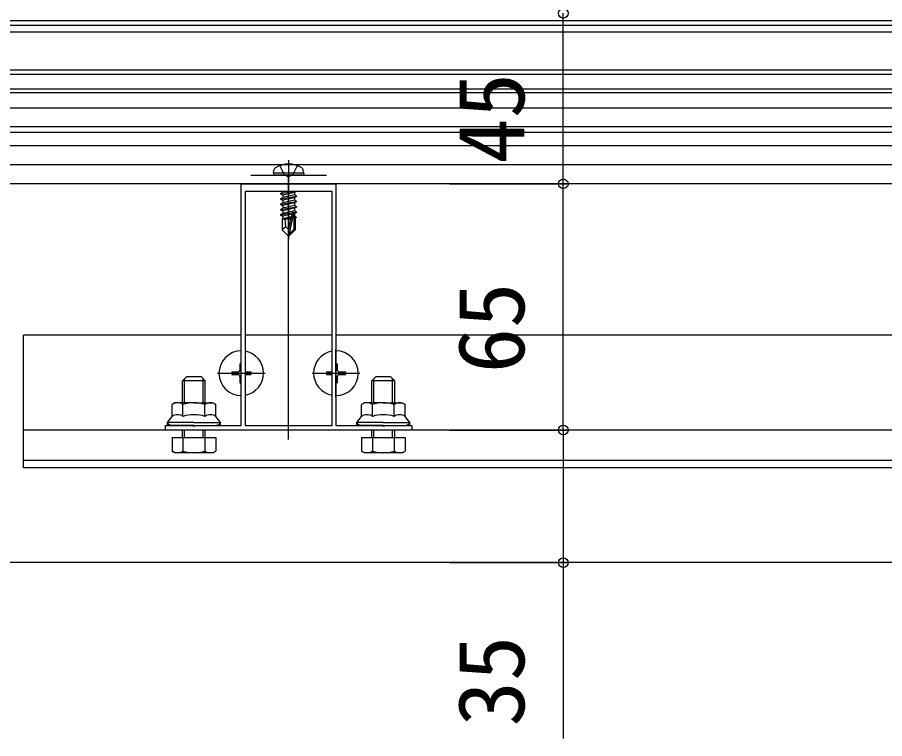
# Model space of a CAD drawing. Units: millimetres, scale not verified. Extents: x -1050 to 1050, y -1565 to 1556.
# Drawn here: x -414.1 to -185.1, y -877.5 to -687.1 of the extents above; entities that cross this region are included whole.
import ezdxf
from ezdxf.enums import TextEntityAlignment as Align

# ---------------------------------------------------------------- set-up
doc = ezdxf.new("R2010")
doc.units = ezdxf.units.MM
doc.header["$LTSCALE"] = 8
for name, color, linetype in [('0-2_YKK_11', 7, 'Continuous'), ('0-4_YKK_12', 2, 'Continuous'), ('0-5_YKK_13', 4, 'Continuous'), ('0-6_YKK_D', 6, 'Continuous')]:
    doc.layers.add(name, color=color, linetype=linetype)
doc.styles.add('ＭＳ ゴシック', font='')
doc.styles.get('ＭＳ ゴシック').set_extended_font_data('MS Gothic')

msp = doc.modelspace()

# ---------------------------------------------------------------- linework, layer by layer
at = {"layer": '0-2_YKK_11'}
for points in [[(-310, -796), (-375, -796), (-375, -794.8), (-367.958, -794.8), (-367.775, -794.92), (-367.225, -794.92), (-367.042, -794.8), (-355, -794.8), (-355, -731), (-342.958, -731), (-342.775, -731.12), (-342.225, -731.12), (-342.042, -731), (-330, -731), (-330, -794.8), (-317.958, -794.8), (-317.775, -794.92), (-317.225, -794.92), (-317.042, -794.8), (-310, -794.8)], [(-354, -733), (-354, -794.8), (-331, -794.8), (-331, -733)]]:
    msp.add_lwpolyline(points, close=True, dxfattribs=at)
at = {"layer": '0-4_YKK_12'}
for p, q in [((338.355, -688), (-523.355, -688)), ((338.144, -689.2), (-523.144, -689.2)), ((337.826, -691), (-522.826, -691)), ((352.5, -702.12), (-537.5, -702.12)), ((352.5, -707), (-537.5, -707)), ((352.5, -717.5), (-537.5, -717.5)), ((-342.5, -798.5), (-342.5, -728.5)), ((352.5, -731), (-537.5, -731)), ((-355, -771), (-412.5, -771)), ((-412.5, -806), (-412.5, -771)), ((-331, -771), (-354, -771)), ((-105, -771), (-330, -771)), ((227.5, -796), (-412.5, -796)), ((227.5, -804), (-412.5, -804)), ((227.5, -806), (-412.5, -806))]:
    msp.add_line(p, q, dxfattribs=at)
msp.add_lwpolyline([(370, -831), (290.976, -831), (-475.976, -831), (-555, -831)], dxfattribs=at)
at = {"layer": '0-5_YKK_13'}
for p, q in [((352.5, -701), (-537.5, -701)), ((352.5, -706), (-537.5, -706)), ((352.5, -711), (-537.5, -711)), ((352.5, -716), (-537.5, -716)), ((352.5, -721), (-537.5, -721)), ((-342.5, -724.8), (-342.5, -745.7)), ((352.5, -726), (-537.5, -726)), ((-346.5, -728.2), (-346.359, -727.397)), ((-338.5, -728.2), (-338.641, -727.397)), ((-352.5, -728.7), (-332.5, -728.7)), ((-338.5, -728.2), (-346.5, -728.2)), ((-346.5, -728.2), (-346.412, -728.7)), ((-338.588, -728.7), (-346.412, -728.7)), ((-338.5, -728.2), (-338.588, -728.7)), ((-340.7, -733), (-344.6, -733.65)), ((-344.6, -733.55), (-341.3, -733)), ((-344.6, -733.55), (-344.05, -733.232)), ((-344.6, -733.55), (-344.6, -733.65)), ((-344.6, -733.65), (-344.05, -733.967)), ((-344.6, -734.95), (-340.4, -734.25)), ((-340.4, -734.35), (-344.6, -735.05)), ((-344.6, -734.95), (-344.05, -734.632)), ((-344.6, -734.95), (-344.6, -735.05)), ((-343.021, -733), (-344.05, -733.232)), ((-344.05, -733), (-344.05, -733.232)), ((-340.95, -733.932), (-344.05, -734.632)), ((-344.05, -733.967), (-344.05, -734.632)), ((-340.95, -733.267), (-340.95, -733.932)), ((-340.4, -734.25), (-340.95, -733.932)), ((-340.95, -734.667), (-340.95, -735.332)), ((-340.4, -734.25), (-340.4, -734.35)), ((-344.6, -735.05), (-344.05, -735.367)), ((-344.6, -736.35), (-340.4, -735.65)), ((-340.4, -735.75), (-344.6, -736.45)), ((-344.6, -736.35), (-344.05, -736.032)), ((-344.6, -736.35), (-344.6, -736.45)), ((-344.6, -736.45), (-344.05, -736.767)), ((-344.6, -737.75), (-340.4, -737.05)), ((-340.4, -737.15), (-344.6, -737.85)), ((-340.95, -735.332), (-344.05, -736.032)), ((-344.05, -735.367), (-344.05, -736.032)), ((-340.95, -736.732), (-344.05, -737.432)), ((-344.05, -736.767), (-344.05, -737.432)), ((-340.4, -735.65), (-340.95, -735.332)), ((-340.95, -736.067), (-340.95, -736.732)), ((-340.4, -737.05), (-340.95, -736.732)), ((-340.4, -735.65), (-340.4, -735.75)), ((-340.4, -737.05), (-340.4, -737.15)), ((-344.6, -737.75), (-344.05, -737.432)), ((-344.6, -737.75), (-344.6, -737.85)), ((-344.6, -737.85), (-344.05, -738.167)), ((-344.6, -739.15), (-341.574, -738.646)), ((-341.602, -738.75), (-344.6, -739.25)), ((-344.6, -739.15), (-344.05, -738.832)), ((-344.6, -739.15), (-344.6, -739.25)), ((-344.6, -739.25), (-344.05, -739.567)), ((-340.95, -738.132), (-344.05, -738.832)), ((-344.05, -738.167), (-344.05, -738.832)), ((-341.66, -739.028), (-344.05, -739.567)), ((-341.59, -738.693), (-342.5, -743.078)), ((-341.168, -738.577), (-342.35, -744.276)), ((-341.168, -738.578), (-340.4, -738.45)), ((-340.4, -738.55), (-341.113, -738.669)), ((-340.95, -739.532), (-341.103, -739.567)), ((-341.1, -738.748), (-341.1, -743.026)), ((-340.95, -737.467), (-340.95, -738.132)), ((-340.4, -738.45), (-340.95, -738.132)), ((-340.95, -738.867), (-340.95, -739.532)), ((-340.5, -739.792), (-340.95, -739.532)), ((-340.4, -738.45), (-340.4, -738.55)), ((-344.2, -740.3), (-344.05, -740.232)), ((-344.2, -740.3), (-344.2, -743.15)), ((-341.924, -740.3), (-344.2, -740.3)), ((-344.05, -739.567), (-344.05, -740.232)), ((-341.805, -739.725), (-344.05, -740.232)), ((-341.865, -740.017), (-343.583, -740.3)), ((-341.92, -740.284), (-342.004, -740.3)), ((-340.5, -739.792), (-341.1, -739.891)), ((-340.5, -740.008), (-341.1, -740.124)), ((-340.8, -740.3), (-341.1, -740.3)), ((-340.5, -740.008), (-340.8, -740.181)), ((-340.8, -740.181), (-340.8, -743.15)), ((-340.5, -739.792), (-340.5, -740.008)), ((-343.243, -742.347), (-344.2, -743.15)), ((-342.65, -744.7), (-344.2, -743.15)), ((-342.5, -743.078), (-342.65, -744.7)), ((-342.5, -743.078), (-342.5, -744.7)), ((-341.1, -743.026), (-342.35, -744.276)), ((-342.35, -744.7), (-340.8, -743.15)), ((-340.8, -743.15), (-341.1, -743.026)), ((-342.65, -744.7), (-342.35, -744.7)), ((-342.35, -744.276), (-342.35, -744.7)), ((-355, -787.3), (-355, -774.7)), ((-330, -787.3), (-330, -774.7)), ((-357.5, -780.65), (-357.5, -781.35)), ((-357.5, -780.65), (-355.85, -780.65)), ((-355.35, -778.5), (-355, -778.5)), ((-355.35, -778.5), (-355.35, -780.15)), ((-354, -780.65), (-352.5, -780.65)), ((-352.5, -780.65), (-352.5, -781.35)), ((-332.5, -780.65), (-332.5, -781.35)), ((-332.5, -780.65), (-331, -780.65)), ((-330, -778.5), (-329.65, -778.5)), ((-329.65, -778.5), (-329.65, -780.15)), ((-329.15, -780.65), (-327.5, -780.65)), ((-327.5, -780.65), (-327.5, -781.35)), ((-364.5, -783), (-370.5, -783)), ((-369.96, -788.8), (-369.96, -782.46)), ((-365.04, -788.8), (-365.04, -782.46)), ((-361.3, -781), (-348.7, -781)), ((-357.5, -781.35), (-355.85, -781.35)), ((-355.35, -781.85), (-355.35, -783.5)), ((-354, -781.35), (-352.5, -781.35)), ((-336.3, -781), (-323.7, -781)), ((-332.5, -781.35), (-331, -781.35)), ((-329.65, -781.85), (-329.65, -783.5)), ((-329.15, -781.35), (-327.5, -781.35)), ((-314.5, -783), (-320.5, -783)), ((-319.96, -788.8), (-319.96, -782.46)), ((-315.04, -788.8), (-315.04, -782.46)), ((-355.35, -783.5), (-355, -783.5)), ((-330, -783.5), (-329.65, -783.5)), ((-372.5, -788.8), (-373.274, -789.247)), ((-373.274, -792.4), (-373.274, -789.247)), ((-367.5, -788.8), (-372.5, -788.8)), ((-370.387, -792.4), (-370.387, -789.247)), ((-367.5, -788.8), (-362.5, -788.8)), ((-364.613, -792.4), (-364.613, -789.247)), ((-362.5, -788.8), (-361.726, -789.247)), ((-361.726, -792.4), (-361.726, -789.247)), ((-322.5, -788.8), (-323.274, -789.247)), ((-323.274, -792.4), (-323.274, -789.247)), ((-317.5, -788.8), (-322.5, -788.8)), ((-320.387, -792.4), (-320.387, -789.247)), ((-317.5, -788.8), (-312.5, -788.8)), ((-314.613, -792.4), (-314.613, -789.247)), ((-312.5, -788.8), (-311.726, -789.247)), ((-311.726, -792.4), (-311.726, -789.247)), ((-374.5, -794.8), (-374.5, -794)), ((-360.5, -794.8), (-360.5, -794)), ((-324.5, -794.8), (-324.5, -794)), ((-310.5, -794.8), (-310.5, -794)), ((-367.5, -794.8), (-374.5, -794.8)), ((-370.5, -798), (-370.5, -796)), ((-369.96, -798), (-369.96, -796)), ((-367.5, -794.8), (-360.5, -794.8)), ((-365.04, -798), (-365.04, -796)), ((-364.5, -798), (-364.5, -796)), ((-317.5, -794.8), (-324.5, -794.8)), ((-320.5, -798), (-320.5, -796)), ((-319.96, -798), (-319.96, -796)), ((-317.5, -794.8), (-310.5, -794.8)), ((-315.04, -798), (-315.04, -796)), ((-314.5, -798), (-314.5, -796)), ((-373.274, -798), (-373.274, -801.553)), ((-370.387, -798), (-370.387, -801.553)), ((-364.613, -798), (-364.613, -801.553)), ((-323.274, -798), (-323.274, -801.553)), ((-320.387, -798), (-320.387, -801.553)), ((-314.613, -798), (-314.613, -801.553)), ((-372.5, -802), (-373.274, -801.553)), ((-362.5, -802), (-372.5, -802)), ((-362.5, -802), (-361.726, -801.553)), ((-322.5, -802), (-323.274, -801.553)), ((-312.5, -802), (-322.5, -802)), ((-312.5, -802), (-311.726, -801.553))]:
    msp.add_line(p, q, dxfattribs=at)
for points in [[(352.5, -701), (352.5, -731), (-537.5, -731)], [(-344.8, -726.22), (-343.645, -728.537), (-342.5, -729.146)], [(-340.2, -726.22), (-341.355, -728.537), (-342.5, -729.146)], [(-340.487, -733), (-340.95, -733.267), (-344.05, -733.967)], [(-340.4, -734.35), (-340.95, -734.667), (-344.05, -735.367)], [(-340.4, -735.75), (-340.95, -736.067), (-344.05, -736.767)], [(-340.4, -737.15), (-340.95, -737.467), (-344.05, -738.167)], [(-340.4, -738.55), (-340.95, -738.867), (-341.1, -738.901)], [(-342.5, -743.078), (-343.243, -742.347), (-343.4, -740.3)], [(-370.5, -788.8), (-370.5, -783), (-369.5, -782)], [(-364.5, -788.8), (-364.5, -783), (-365.5, -782), (-369.5, -782)], [(-320.5, -788.8), (-320.5, -783), (-319.5, -782)], [(-314.5, -788.8), (-314.5, -783), (-315.5, -782), (-319.5, -782)], [(-367.5, -794), (-374.5, -794), (-373.274, -792.4)], [(-367.5, -794), (-360.5, -794), (-361.726, -792.4)], [(-317.5, -794), (-324.5, -794), (-323.274, -792.4)], [(-317.5, -794), (-310.5, -794), (-311.726, -792.4)], [(-373.274, -798), (-361.726, -798), (-361.726, -801.553)], [(-323.274, -798), (-311.726, -798), (-311.726, -801.553)]]:
    msp.add_lwpolyline(points, dxfattribs=at)
for centre, radius, start, end in [((-342.5, -732.3), 6.5, 57.94412, 122.05588), ((-345.472, -727.554), 0.9, 122.05588, 170), ((-339.528, -727.554), 0.9, 10, 57.94412), ((-341.348, -738.748), 0.248, 0, 167.19096), ((-355, -781), 5.9, 90, 270), ((-355, -781), 5.9, 279.75826, 80.24174), ((-330, -781), 5.9, 99.75826, 260.24174), ((-330, -781), 5.9, 270, 90), ((-355.85, -780.15), 0.5, 270, 0), ((-329.15, -780.15), 0.5, 180, 270), ((-355.85, -781.85), 0.5, 0, 90), ((-329.15, -781.85), 0.5, 90, 180), ((-371.83, -791.356), 2.556, 55.61575, 124.38425), ((-367.5, -798.353), 9.553, 90, 107.58795), ((-367.5, -798.353), 9.553, 72.41205, 90), ((-363.17, -791.356), 2.556, 55.61575, 124.38425), ((-321.83, -791.356), 2.556, 55.61575, 124.38425), ((-317.5, -798.353), 9.553, 90, 107.58795), ((-317.5, -798.353), 9.553, 72.41205, 90), ((-313.17, -791.356), 2.556, 55.61575, 124.38425), ((-371.83, -794.509), 2.556, 55.61575, 124.38425), ((-367.5, -801.507), 9.553, 90, 107.58795), ((-367.5, -801.507), 9.553, 72.41205, 90), ((-363.17, -794.509), 2.556, 55.61575, 124.38425), ((-321.83, -794.509), 2.556, 55.61575, 124.38425), ((-317.5, -801.507), 9.553, 90, 107.58795), ((-317.5, -801.507), 9.553, 72.41205, 90), ((-313.17, -794.509), 2.556, 55.61575, 124.38425), ((-371.83, -799.444), 2.556, 235.61575, 304.38425), ((-367.5, -792.447), 9.553, 252.41205, 287.58795), ((-363.17, -799.444), 2.556, 235.61575, 304.38425), ((-321.83, -799.444), 2.556, 235.61575, 304.38425), ((-317.5, -792.447), 9.553, 252.41205, 287.58795), ((-313.17, -799.444), 2.556, 235.61575, 304.38425)]:
    msp.add_arc(centre, radius, start, end, dxfattribs=at)
for centre, start_param, end_param in [((-373, -794), 3.1415927, 4.712389), ((-362, -794), 4.712389, 6.2831853), ((-323, -794), 3.1415927, 4.712389), ((-312, -794), 4.712389, 6.2831853)]:
    msp.add_ellipse(centre, major_axis=(1.5, 0), ratio=0.533333, start_param=start_param, end_param=end_param, dxfattribs=at)
at = {"layer": '0-6_YKK_D'}
for p, q in [((-270, -731), (-270, -686)), ((-300, -731), (-269, -731)), ((-300, -731), (-269, -731)), ((-270, -796), (-270, -731)), ((-300, -796), (-269, -796)), ((-300, -796), (-269, -796)), ((-300, -831), (-269, -831))]:
    msp.add_line(p, q, dxfattribs=at)
msp.add_lwpolyline([(-270, -796), (-270, -831), (-270, -877.464)], dxfattribs=at)
for centre in [(-270, -686), (-270, -731), (-270, -731), (-270, -796), (-270, -796), (-270, -831)]:
    msp.add_circle(centre, 1.275, dxfattribs=at)

# ---------------------------------------------------------------- texts
at = {"layer": '0-6_YKK_D', "style": 'ＭＳ ゴシック'}
for s, p in [('45', (-275, -725.682)), ('65', (-275, -781.023)), ('35', (-275, -874.236))]:
    msp.add_text(s, height=17.6, rotation=90, dxfattribs=at).set_placement(p, align=Align.BOTTOM_LEFT)

doc.saveas('drawing.dxf')
